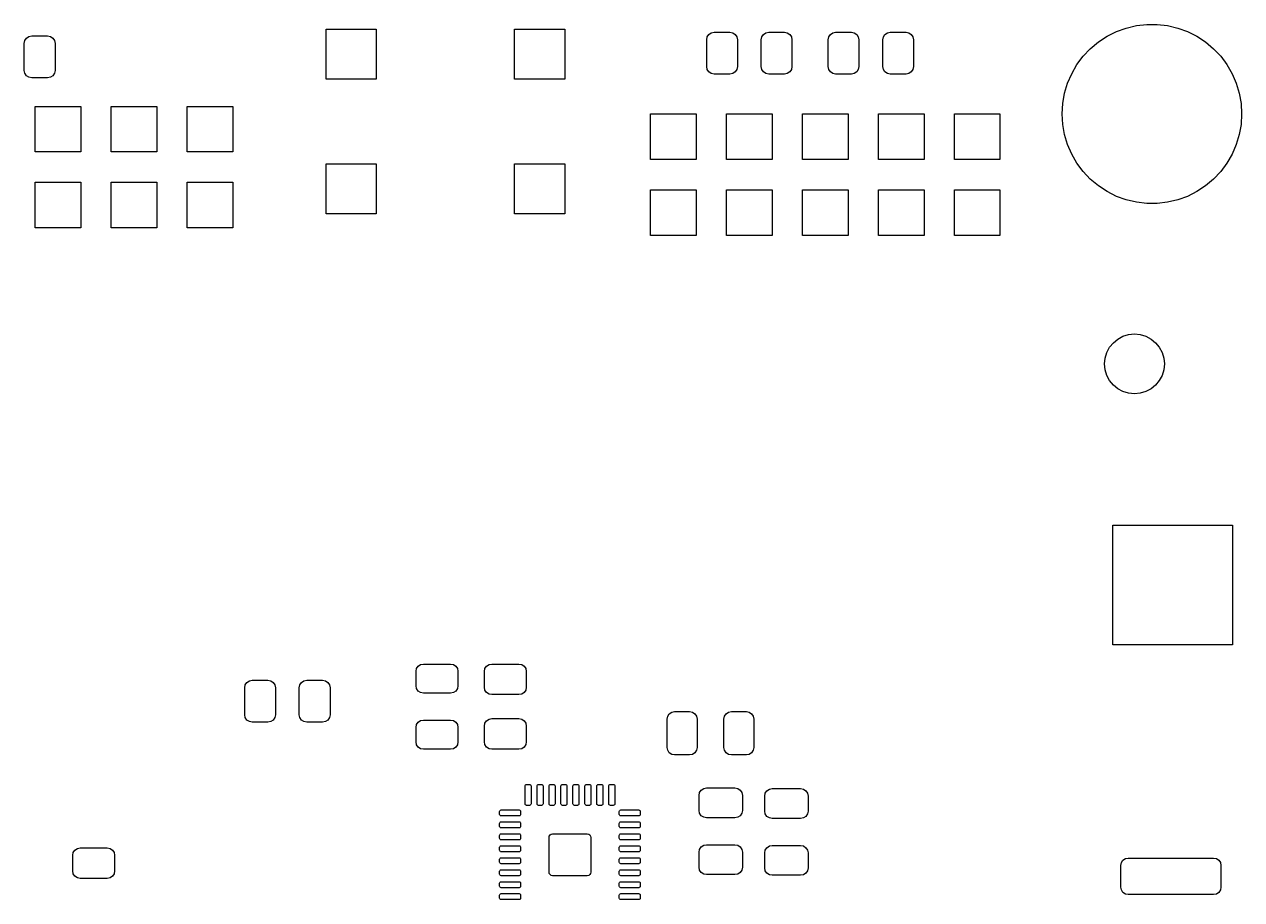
# Model space of a CAD drawing. Extents: x 0.28 to 3.32, y 0.25 to 2.55.
# Drawn here: x 1.716 to 3.318, y 1.366 to 2.518 of the extents above; entities that cross this region are included whole.
import ezdxf

# ---------------------------------------------------------------- set-up
doc = ezdxf.new("R2010")
doc.units = 0
doc.header["$MEASUREMENT"] = 0
doc.layers.add('BLACK', color=7, linetype='CONTINUOUS')

msp = doc.modelspace()

# ---------------------------------------------------------------- linework, layer by layer
at = {"layer": 'BLACK', "linetype": 'CONTINUOUS'}
for p, q in [((3.1661, 2.5131), (3.1795, 2.5163)), ((3.1795, 2.5163), (3.1931, 2.5179)), ((3.1931, 2.5179), (3.2069, 2.5179)), ((3.2069, 2.5179), (3.2205, 2.5163)), ((3.2205, 2.5163), (3.2339, 2.5131)), ((1.7186, 2.4997), (1.7218, 2.5018)), ((1.7218, 2.5018), (1.7256, 2.5026)), ((1.7256, 2.5026), (1.7463, 2.5026)), ((1.7463, 2.5026), (1.75, 2.5018)), ((1.75, 2.5018), (1.7532, 2.4997)), ((2.113, 2.4456), (2.113, 2.5116)), ((2.113, 2.5116), (2.179, 2.5116)), ((2.179, 2.5116), (2.179, 2.4456)), ((2.361, 2.4456), (2.361, 2.5116)), ((2.361, 2.5116), (2.427, 2.5116)), ((2.427, 2.5116), (2.427, 2.4456)), ((2.6139, 2.4977), (2.6146, 2.5015)), ((2.6146, 2.5015), (2.6168, 2.5047)), ((2.6168, 2.5047), (2.62, 2.5068)), ((2.62, 2.5068), (2.6237, 2.5076)), ((2.6237, 2.5076), (2.6444, 2.5076)), ((2.6444, 2.5076), (2.6482, 2.5068)), ((2.6482, 2.5068), (2.6514, 2.5047)), ((2.6514, 2.5047), (2.6535, 2.5015)), ((2.6535, 2.5015), (2.6543, 2.4977)), ((2.6857, 2.4977), (2.6865, 2.5015)), ((2.6865, 2.5015), (2.6886, 2.5047)), ((2.6886, 2.5047), (2.6918, 2.5068)), ((2.6918, 2.5068), (2.6956, 2.5076)), ((2.6956, 2.5076), (2.7163, 2.5076)), ((2.7163, 2.5076), (2.72, 2.5068)), ((2.72, 2.5068), (2.7232, 2.5047)), ((2.7232, 2.5047), (2.7254, 2.5015)), ((2.7254, 2.5015), (2.7261, 2.4977)), ((2.7739, 2.4977), (2.7746, 2.5015)), ((2.7746, 2.5015), (2.7768, 2.5047)), ((2.7768, 2.5047), (2.78, 2.5068)), ((2.78, 2.5068), (2.7837, 2.5076)), ((2.7837, 2.5076), (2.8044, 2.5076)), ((2.8044, 2.5076), (2.8082, 2.5068)), ((2.8082, 2.5068), (2.8114, 2.5047)), ((2.8114, 2.5047), (2.8135, 2.5015)), ((2.8135, 2.5015), (2.8143, 2.4977)), ((2.8457, 2.4977), (2.8465, 2.5015)), ((2.8465, 2.5015), (2.8486, 2.5047)), ((2.8486, 2.5047), (2.8518, 2.5068)), ((2.8518, 2.5068), (2.8556, 2.5076)), ((2.8556, 2.5076), (2.8763, 2.5076)), ((2.8763, 2.5076), (2.88, 2.5068)), ((2.88, 2.5068), (2.8832, 2.5047)), ((2.8832, 2.5047), (2.8854, 2.5015)), ((2.8854, 2.5015), (2.8861, 2.4977)), ((3.1295, 2.4947), (3.1409, 2.5023)), ((3.1409, 2.5023), (3.1532, 2.5085)), ((3.1532, 2.5085), (3.1661, 2.5131)), ((3.2339, 2.5131), (3.2468, 2.5085)), ((3.2468, 2.5085), (3.2591, 2.5023)), ((3.2591, 2.5023), (3.2705, 2.4947)), ((1.7157, 2.4927), (1.7165, 2.4965)), ((1.7157, 2.4573), (1.7157, 2.4927)), ((1.7165, 2.4965), (1.7186, 2.4997)), ((1.7532, 2.4997), (1.7554, 2.4965)), ((1.7554, 2.4965), (1.7561, 2.4927)), ((1.7561, 2.4927), (1.7561, 2.4573)), ((2.6139, 2.4623), (2.6139, 2.4977)), ((2.6543, 2.4977), (2.6543, 2.4623)), ((2.6857, 2.4623), (2.6857, 2.4977)), ((2.7261, 2.4977), (2.7261, 2.4623)), ((2.7739, 2.4623), (2.7739, 2.4977)), ((2.8143, 2.4977), (2.8143, 2.4623)), ((2.8457, 2.4623), (2.8457, 2.4977)), ((2.8861, 2.4977), (2.8861, 2.4623)), ((3.1095, 2.4759), (3.1189, 2.4859)), ((3.1189, 2.4859), (3.1295, 2.4947)), ((3.2705, 2.4947), (3.2811, 2.4859)), ((3.2811, 2.4859), (3.2905, 2.4759)), ((3.1013, 2.4649), (3.1095, 2.4759)), ((3.2905, 2.4759), (3.2987, 2.4649)), ((1.7165, 2.4535), (1.7157, 2.4573)), ((1.7186, 2.4503), (1.7165, 2.4535)), ((1.7554, 2.4535), (1.7532, 2.4503)), ((1.7561, 2.4573), (1.7554, 2.4535)), ((2.6146, 2.4585), (2.6139, 2.4623)), ((2.6168, 2.4553), (2.6146, 2.4585)), ((2.62, 2.4532), (2.6168, 2.4553)), ((2.6237, 2.4524), (2.62, 2.4532)), ((2.6444, 2.4524), (2.6237, 2.4524)), ((2.6482, 2.4532), (2.6444, 2.4524)), ((2.6514, 2.4553), (2.6482, 2.4532)), ((2.6535, 2.4585), (2.6514, 2.4553)), ((2.6543, 2.4623), (2.6535, 2.4585)), ((2.6865, 2.4585), (2.6857, 2.4623)), ((2.6886, 2.4553), (2.6865, 2.4585)), ((2.6918, 2.4532), (2.6886, 2.4553)), ((2.6956, 2.4524), (2.6918, 2.4532)), ((2.7163, 2.4524), (2.6956, 2.4524)), ((2.72, 2.4532), (2.7163, 2.4524)), ((2.7232, 2.4553), (2.72, 2.4532)), ((2.7254, 2.4585), (2.7232, 2.4553)), ((2.7261, 2.4623), (2.7254, 2.4585)), ((2.7746, 2.4585), (2.7739, 2.4623)), ((2.7768, 2.4553), (2.7746, 2.4585)), ((2.78, 2.4532), (2.7768, 2.4553)), ((2.7837, 2.4524), (2.78, 2.4532)), ((2.8044, 2.4524), (2.7837, 2.4524)), ((2.8082, 2.4532), (2.8044, 2.4524)), ((2.8114, 2.4553), (2.8082, 2.4532)), ((2.8135, 2.4585), (2.8114, 2.4553)), ((2.8143, 2.4623), (2.8135, 2.4585)), ((2.8465, 2.4585), (2.8457, 2.4623)), ((2.8486, 2.4553), (2.8465, 2.4585)), ((2.8518, 2.4532), (2.8486, 2.4553)), ((2.8556, 2.4524), (2.8518, 2.4532)), ((2.8763, 2.4524), (2.8556, 2.4524)), ((2.88, 2.4532), (2.8763, 2.4524)), ((2.8832, 2.4553), (2.88, 2.4532)), ((2.8854, 2.4585), (2.8832, 2.4553)), ((2.8861, 2.4623), (2.8854, 2.4585)), ((3.089, 2.4404), (3.0945, 2.453)), ((3.0945, 2.453), (3.1013, 2.4649)), ((3.2987, 2.4649), (3.3055, 2.453)), ((3.3055, 2.453), (3.311, 2.4404)), ((1.7218, 2.4482), (1.7186, 2.4503)), ((1.7256, 2.4474), (1.7218, 2.4482)), ((1.7463, 2.4474), (1.7256, 2.4474)), ((1.75, 2.4482), (1.7463, 2.4474)), ((1.7532, 2.4503), (1.75, 2.4482)), ((2.179, 2.4456), (2.113, 2.4456)), ((2.427, 2.4456), (2.361, 2.4456)), ((3.0851, 2.4272), (3.089, 2.4404)), ((3.311, 2.4404), (3.3149, 2.4272)), ((3.0827, 2.4137), (3.0851, 2.4272)), ((3.3149, 2.4272), (3.3173, 2.4137)), ((1.73, 2.35), (1.73, 2.41)), ((1.73, 2.41), (1.79, 2.41)), ((1.79, 2.41), (1.79, 2.35)), ((1.83, 2.35), (1.83, 2.41)), ((1.83, 2.41), (1.89, 2.41)), ((1.89, 2.41), (1.89, 2.35)), ((1.93, 2.35), (1.93, 2.41)), ((1.93, 2.41), (1.99, 2.41)), ((1.99, 2.41), (1.99, 2.35)), ((3.0819, 2.4), (3.0827, 2.4137)), ((3.3173, 2.4137), (3.3181, 2.4)), ((2.54, 2.34), (2.54, 2.4)), ((2.54, 2.4), (2.6, 2.4)), ((2.6, 2.4), (2.6, 2.34)), ((2.64, 2.34), (2.64, 2.4)), ((2.64, 2.4), (2.7, 2.4)), ((2.7, 2.4), (2.7, 2.34)), ((2.74, 2.34), (2.74, 2.4)), ((2.74, 2.4), (2.8, 2.4)), ((2.8, 2.4), (2.8, 2.34)), ((2.84, 2.34), (2.84, 2.4)), ((2.84, 2.4), (2.9, 2.4)), ((2.9, 2.4), (2.9, 2.34)), ((2.94, 2.34), (2.94, 2.4)), ((2.94, 2.4), (3, 2.4)), ((3, 2.4), (3, 2.34)), ((3.0827, 2.3863), (3.0819, 2.4)), ((3.3181, 2.4), (3.3173, 2.3863)), ((3.0851, 2.3728), (3.0827, 2.3863)), ((3.089, 2.3596), (3.0851, 2.3728)), ((3.3149, 2.3728), (3.311, 2.3596)), ((3.3173, 2.3863), (3.3149, 2.3728)), ((3.0945, 2.347), (3.089, 2.3596)), ((3.311, 2.3596), (3.3055, 2.347)), ((1.79, 2.35), (1.73, 2.35)), ((1.89, 2.35), (1.83, 2.35)), ((1.99, 2.35), (1.93, 2.35)), ((2.6, 2.34), (2.54, 2.34)), ((2.7, 2.34), (2.64, 2.34)), ((2.8, 2.34), (2.74, 2.34)), ((2.9, 2.34), (2.84, 2.34)), ((3, 2.34), (2.94, 2.34)), ((3.1013, 2.3351), (3.0945, 2.347)), ((3.3055, 2.347), (3.2987, 2.3351)), ((2.113, 2.2684), (2.113, 2.3344)), ((2.113, 2.3344), (2.179, 2.3344)), ((2.179, 2.3344), (2.179, 2.2684)), ((2.361, 2.2684), (2.361, 2.3344)), ((2.361, 2.3344), (2.427, 2.3344)), ((2.427, 2.3344), (2.427, 2.2684)), ((3.1095, 2.3241), (3.1013, 2.3351)), ((3.1189, 2.3141), (3.1095, 2.3241)), ((3.2905, 2.3241), (3.2811, 2.3141)), ((3.2987, 2.3351), (3.2905, 2.3241)), ((1.73, 2.25), (1.73, 2.31)), ((1.73, 2.31), (1.79, 2.31)), ((1.79, 2.31), (1.79, 2.25)), ((1.83, 2.25), (1.83, 2.31)), ((1.83, 2.31), (1.89, 2.31)), ((1.89, 2.31), (1.89, 2.25)), ((1.93, 2.25), (1.93, 2.31)), ((1.93, 2.31), (1.99, 2.31)), ((1.99, 2.31), (1.99, 2.25)), ((3.1295, 2.3053), (3.1189, 2.3141)), ((3.2811, 2.3141), (3.2705, 2.3053)), ((2.54, 2.24), (2.54, 2.3)), ((2.54, 2.3), (2.6, 2.3)), ((2.6, 2.3), (2.6, 2.24)), ((2.64, 2.24), (2.64, 2.3)), ((2.64, 2.3), (2.7, 2.3)), ((2.7, 2.3), (2.7, 2.24)), ((2.74, 2.24), (2.74, 2.3)), ((2.74, 2.3), (2.8, 2.3)), ((2.8, 2.3), (2.8, 2.24)), ((2.84, 2.24), (2.84, 2.3)), ((2.84, 2.3), (2.9, 2.3)), ((2.9, 2.3), (2.9, 2.24)), ((2.94, 2.24), (2.94, 2.3)), ((2.94, 2.3), (3, 2.3)), ((3, 2.3), (3, 2.24)), ((3.1409, 2.2977), (3.1295, 2.3053)), ((3.1532, 2.2915), (3.1409, 2.2977)), ((3.1661, 2.2869), (3.1532, 2.2915)), ((3.2468, 2.2915), (3.2339, 2.2869)), ((3.2591, 2.2977), (3.2468, 2.2915)), ((3.2705, 2.3053), (3.2591, 2.2977)), ((3.1795, 2.2837), (3.1661, 2.2869)), ((3.1931, 2.2821), (3.1795, 2.2837)), ((3.2069, 2.2821), (3.1931, 2.2821)), ((3.2205, 2.2837), (3.2069, 2.2821)), ((3.2339, 2.2869), (3.2205, 2.2837)), ((2.179, 2.2684), (2.113, 2.2684)), ((2.427, 2.2684), (2.361, 2.2684)), ((1.79, 2.25), (1.73, 2.25)), ((1.89, 2.25), (1.83, 2.25)), ((1.99, 2.25), (1.93, 2.25)), ((2.6, 2.24), (2.54, 2.24)), ((2.7, 2.24), (2.64, 2.24)), ((2.8, 2.24), (2.74, 2.24)), ((2.9, 2.24), (2.84, 2.24)), ((3, 2.24), (2.94, 2.24)), ((3.1492, 2.0988), (3.1551, 2.1037)), ((3.1551, 2.1037), (3.1619, 2.1074)), ((3.1619, 2.1074), (3.1693, 2.1096)), ((3.1693, 2.1096), (3.177, 2.1104)), ((3.177, 2.1104), (3.1847, 2.1096)), ((3.1847, 2.1096), (3.1921, 2.1074)), ((3.1921, 2.1074), (3.1989, 2.1037)), ((3.1989, 2.1037), (3.2048, 2.0988)), ((3.1384, 2.0787), (3.1406, 2.0861)), ((3.1406, 2.0861), (3.1443, 2.0929)), ((3.1443, 2.0929), (3.1492, 2.0988)), ((3.2048, 2.0988), (3.2097, 2.0929)), ((3.2097, 2.0929), (3.2134, 2.0861)), ((3.2134, 2.0861), (3.2156, 2.0787)), ((3.1376, 2.071), (3.1384, 2.0787)), ((3.1384, 2.0633), (3.1376, 2.071)), ((3.2156, 2.0787), (3.2164, 2.071)), ((3.2164, 2.071), (3.2156, 2.0633)), ((3.1406, 2.0559), (3.1384, 2.0633)), ((3.1443, 2.0491), (3.1406, 2.0559)), ((3.2134, 2.0559), (3.2097, 2.0491)), ((3.2156, 2.0633), (3.2134, 2.0559)), ((3.1492, 2.0432), (3.1443, 2.0491)), ((3.1551, 2.0383), (3.1492, 2.0432)), ((3.1619, 2.0346), (3.1551, 2.0383)), ((3.1989, 2.0383), (3.1921, 2.0346)), ((3.2048, 2.0432), (3.1989, 2.0383)), ((3.2097, 2.0491), (3.2048, 2.0432)), ((3.1693, 2.0324), (3.1619, 2.0346)), ((3.177, 2.0316), (3.1693, 2.0324)), ((3.1847, 2.0324), (3.177, 2.0316)), ((3.1921, 2.0346), (3.1847, 2.0324)), ((3.1484, 1.7012), (3.1484, 1.8587)), ((3.1484, 1.8587), (3.3059, 1.8587)), ((3.3059, 1.8587), (3.3059, 1.7012)), ((3.3059, 1.7012), (3.1484, 1.7012)), ((2.2314, 1.6664), (2.2321, 1.6701)), ((2.2321, 1.6701), (2.2342, 1.6732)), ((2.2342, 1.6732), (2.2373, 1.6753)), ((2.2373, 1.6753), (2.241, 1.676)), ((2.241, 1.676), (2.2769, 1.676)), ((2.2769, 1.676), (2.2806, 1.6753)), ((2.2806, 1.6753), (2.2837, 1.6732)), ((2.2837, 1.6732), (2.2858, 1.6701)), ((2.2858, 1.6701), (2.2865, 1.6664)), ((2.3214, 1.6662), (2.3221, 1.67)), ((2.3221, 1.67), (2.3243, 1.6732)), ((2.3243, 1.6732), (2.3275, 1.6753)), ((2.3275, 1.6753), (2.3312, 1.676)), ((2.3312, 1.676), (2.3667, 1.676)), ((2.3667, 1.676), (2.3704, 1.6753)), ((2.3704, 1.6753), (2.3736, 1.6732)), ((2.3736, 1.6732), (2.3758, 1.67)), ((2.3758, 1.67), (2.3765, 1.6662)), ((2.0066, 1.6485), (2.0088, 1.6517)), ((2.0088, 1.6517), (2.012, 1.6538)), ((2.012, 1.6538), (2.0157, 1.6546)), ((2.0157, 1.6546), (2.0364, 1.6546)), ((2.0364, 1.6546), (2.0402, 1.6538)), ((2.0402, 1.6538), (2.0434, 1.6517)), ((2.0434, 1.6517), (2.0455, 1.6485)), ((2.0785, 1.6485), (2.0806, 1.6517)), ((2.0806, 1.6517), (2.0838, 1.6538)), ((2.0838, 1.6538), (2.0876, 1.6546)), ((2.0876, 1.6546), (2.1083, 1.6546)), ((2.1083, 1.6546), (2.112, 1.6538)), ((2.112, 1.6538), (2.1152, 1.6517)), ((2.1152, 1.6517), (2.1174, 1.6485)), ((2.2314, 1.6473), (2.2314, 1.6664)), ((2.2865, 1.6664), (2.2865, 1.6473)), ((2.3214, 1.6455), (2.3214, 1.6662)), ((2.3765, 1.6662), (2.3765, 1.6455)), ((2.0059, 1.6447), (2.0066, 1.6485)), ((2.0059, 1.6093), (2.0059, 1.6447)), ((2.0455, 1.6485), (2.0463, 1.6447)), ((2.0463, 1.6447), (2.0463, 1.6093)), ((2.0777, 1.6447), (2.0785, 1.6485)), ((2.0777, 1.6093), (2.0777, 1.6447)), ((2.1174, 1.6485), (2.1181, 1.6447)), ((2.1181, 1.6447), (2.1181, 1.6093)), ((2.2321, 1.6436), (2.2314, 1.6473)), ((2.2342, 1.6405), (2.2321, 1.6436)), ((2.2373, 1.6384), (2.2342, 1.6405)), ((2.241, 1.6377), (2.2373, 1.6384)), ((2.2769, 1.6377), (2.241, 1.6377)), ((2.2806, 1.6384), (2.2769, 1.6377)), ((2.2837, 1.6405), (2.2806, 1.6384)), ((2.2858, 1.6436), (2.2837, 1.6405)), ((2.2865, 1.6473), (2.2858, 1.6436)), ((2.3221, 1.6418), (2.3214, 1.6455)), ((2.3243, 1.6386), (2.3221, 1.6418)), ((2.3275, 1.6364), (2.3243, 1.6386)), ((2.3312, 1.6357), (2.3275, 1.6364)), ((2.3667, 1.6357), (2.3312, 1.6357)), ((2.3704, 1.6364), (2.3667, 1.6357)), ((2.3736, 1.6386), (2.3704, 1.6364)), ((2.3758, 1.6418), (2.3736, 1.6386)), ((2.3765, 1.6455), (2.3758, 1.6418)), ((2.0066, 1.6055), (2.0059, 1.6093)), ((2.0088, 1.6023), (2.0066, 1.6055)), ((2.0455, 1.6055), (2.0434, 1.6023)), ((2.0463, 1.6093), (2.0455, 1.6055)), ((2.0785, 1.6055), (2.0777, 1.6093)), ((2.0806, 1.6023), (2.0785, 1.6055)), ((2.1174, 1.6055), (2.1152, 1.6023)), ((2.1181, 1.6093), (2.1174, 1.6055)), ((2.3243, 1.6013), (2.3275, 1.6034)), ((2.3275, 1.6034), (2.3312, 1.6042)), ((2.3312, 1.6042), (2.3667, 1.6042)), ((2.3667, 1.6042), (2.3704, 1.6034)), ((2.3704, 1.6034), (2.3736, 1.6013)), ((2.5619, 1.6036), (2.5626, 1.6074)), ((2.5619, 1.5662), (2.5619, 1.6036)), ((2.5626, 1.6074), (2.5647, 1.6106)), ((2.5647, 1.6106), (2.5679, 1.6127)), ((2.5679, 1.6127), (2.5717, 1.6135)), ((2.5717, 1.6135), (2.5914, 1.6135)), ((2.5914, 1.6135), (2.5951, 1.6127)), ((2.5951, 1.6127), (2.5983, 1.6106)), ((2.5983, 1.6106), (2.6005, 1.6074)), ((2.6005, 1.6074), (2.6012, 1.6036)), ((2.6012, 1.6036), (2.6012, 1.5662)), ((2.6367, 1.6036), (2.6374, 1.6074)), ((2.6367, 1.5662), (2.6367, 1.6036)), ((2.6374, 1.6074), (2.6395, 1.6106)), ((2.6395, 1.6106), (2.6427, 1.6127)), ((2.6427, 1.6127), (2.6465, 1.6135)), ((2.6465, 1.6135), (2.6662, 1.6135)), ((2.6662, 1.6135), (2.67, 1.6127)), ((2.67, 1.6127), (2.6731, 1.6106)), ((2.6731, 1.6106), (2.6753, 1.6074)), ((2.6753, 1.6074), (2.676, 1.6036)), ((2.676, 1.6036), (2.676, 1.5662)), ((2.012, 1.6002), (2.0088, 1.6023)), ((2.0157, 1.5994), (2.012, 1.6002)), ((2.0364, 1.5994), (2.0157, 1.5994)), ((2.0402, 1.6002), (2.0364, 1.5994)), ((2.0434, 1.6023), (2.0402, 1.6002)), ((2.0838, 1.6002), (2.0806, 1.6023)), ((2.0876, 1.5994), (2.0838, 1.6002)), ((2.1083, 1.5994), (2.0876, 1.5994)), ((2.112, 1.6002), (2.1083, 1.5994)), ((2.1152, 1.6023), (2.112, 1.6002)), ((2.2314, 1.5926), (2.2321, 1.5963)), ((2.2314, 1.5734), (2.2314, 1.5926)), ((2.2321, 1.5963), (2.2342, 1.5994)), ((2.2342, 1.5994), (2.2373, 1.6015)), ((2.2373, 1.6015), (2.241, 1.6022)), ((2.241, 1.6022), (2.2769, 1.6022)), ((2.2769, 1.6022), (2.2806, 1.6015)), ((2.2806, 1.6015), (2.2837, 1.5994)), ((2.2837, 1.5994), (2.2858, 1.5963)), ((2.2858, 1.5963), (2.2865, 1.5926)), ((2.2865, 1.5926), (2.2865, 1.5734)), ((2.3214, 1.5944), (2.3221, 1.5981)), ((2.3214, 1.5737), (2.3214, 1.5944)), ((2.3221, 1.5981), (2.3243, 1.6013)), ((2.3736, 1.6013), (2.3758, 1.5981)), ((2.3758, 1.5981), (2.3765, 1.5944)), ((2.3765, 1.5944), (2.3765, 1.5737)), ((2.2321, 1.5698), (2.2314, 1.5734)), ((2.2865, 1.5734), (2.2858, 1.5698)), ((2.3221, 1.5699), (2.3214, 1.5737)), ((2.3765, 1.5737), (2.3758, 1.5699)), ((2.2342, 1.5666), (2.2321, 1.5698)), ((2.2373, 1.5646), (2.2342, 1.5666)), ((2.241, 1.5638), (2.2373, 1.5646)), ((2.2769, 1.5638), (2.241, 1.5638)), ((2.2806, 1.5646), (2.2769, 1.5638)), ((2.2837, 1.5666), (2.2806, 1.5646)), ((2.2858, 1.5698), (2.2837, 1.5666)), ((2.3243, 1.5667), (2.3221, 1.5699)), ((2.3275, 1.5646), (2.3243, 1.5667)), ((2.3312, 1.5638), (2.3275, 1.5646)), ((2.3667, 1.5638), (2.3312, 1.5638)), ((2.3704, 1.5646), (2.3667, 1.5638)), ((2.3736, 1.5667), (2.3704, 1.5646)), ((2.3758, 1.5699), (2.3736, 1.5667)), ((2.5626, 1.5625), (2.5619, 1.5662)), ((2.5647, 1.5593), (2.5626, 1.5625)), ((2.5679, 1.5571), (2.5647, 1.5593)), ((2.5717, 1.5564), (2.5679, 1.5571)), ((2.5914, 1.5564), (2.5717, 1.5564)), ((2.5951, 1.5571), (2.5914, 1.5564)), ((2.5983, 1.5593), (2.5951, 1.5571)), ((2.6005, 1.5625), (2.5983, 1.5593)), ((2.6012, 1.5662), (2.6005, 1.5625)), ((2.6374, 1.5625), (2.6367, 1.5662)), ((2.6395, 1.5593), (2.6374, 1.5625)), ((2.6427, 1.5571), (2.6395, 1.5593)), ((2.6465, 1.5564), (2.6427, 1.5571)), ((2.6662, 1.5564), (2.6465, 1.5564)), ((2.67, 1.5571), (2.6662, 1.5564)), ((2.6731, 1.5593), (2.67, 1.5571)), ((2.6753, 1.5625), (2.6731, 1.5593)), ((2.676, 1.5662), (2.6753, 1.5625)), ((2.3749, 1.5155), (2.375, 1.5162)), ((2.3749, 1.4919), (2.3749, 1.5155)), ((2.375, 1.5162), (2.3755, 1.5169)), ((2.3755, 1.5169), (2.3761, 1.5173)), ((2.3761, 1.5173), (2.3769, 1.5175)), ((2.3769, 1.5175), (2.3808, 1.5175)), ((2.3808, 1.5175), (2.3815, 1.5173)), ((2.3815, 1.5173), (2.3822, 1.5169)), ((2.3822, 1.5169), (2.3826, 1.5162)), ((2.3826, 1.5162), (2.3828, 1.5155)), ((2.3828, 1.5155), (2.3828, 1.4919)), ((2.3906, 1.5155), (2.3908, 1.5162)), ((2.3906, 1.4919), (2.3906, 1.5155)), ((2.3908, 1.5162), (2.3912, 1.5169)), ((2.3912, 1.5169), (2.3918, 1.5173)), ((2.3918, 1.5173), (2.3926, 1.5175)), ((2.3926, 1.5175), (2.3965, 1.5175)), ((2.3965, 1.5175), (2.3973, 1.5173)), ((2.3973, 1.5173), (2.3979, 1.5169)), ((2.3979, 1.5169), (2.3984, 1.5162)), ((2.3984, 1.5162), (2.3985, 1.5155)), ((2.3985, 1.5155), (2.3985, 1.4919)), ((2.4064, 1.5155), (2.4065, 1.5162)), ((2.4064, 1.4919), (2.4064, 1.5155)), ((2.4065, 1.5162), (2.407, 1.5169)), ((2.407, 1.5169), (2.4076, 1.5173)), ((2.4076, 1.5173), (2.4084, 1.5175)), ((2.4084, 1.5175), (2.4123, 1.5175)), ((2.4123, 1.5175), (2.413, 1.5173)), ((2.413, 1.5173), (2.4137, 1.5169)), ((2.4137, 1.5169), (2.4141, 1.5162)), ((2.4141, 1.5162), (2.4143, 1.5155)), ((2.4143, 1.5155), (2.4143, 1.4919)), ((2.4221, 1.5155), (2.4223, 1.5162)), ((2.4221, 1.4919), (2.4221, 1.5155)), ((2.4223, 1.5162), (2.4227, 1.5169)), ((2.4227, 1.5169), (2.4233, 1.5173)), ((2.4233, 1.5173), (2.4241, 1.5175)), ((2.4241, 1.5175), (2.428, 1.5175)), ((2.428, 1.5175), (2.4288, 1.5173)), ((2.4288, 1.5173), (2.4294, 1.5169)), ((2.4294, 1.5169), (2.4299, 1.5162)), ((2.4299, 1.5162), (2.43, 1.5155)), ((2.43, 1.5155), (2.43, 1.4919)), ((2.4379, 1.5155), (2.438, 1.5162)), ((2.4379, 1.4919), (2.4379, 1.5155)), ((2.438, 1.5162), (2.4385, 1.5169)), ((2.4385, 1.5169), (2.4391, 1.5173)), ((2.4391, 1.5173), (2.4398, 1.5175)), ((2.4398, 1.5175), (2.4438, 1.5175)), ((2.4438, 1.5175), (2.4445, 1.5173)), ((2.4445, 1.5173), (2.4452, 1.5169)), ((2.4452, 1.5169), (2.4456, 1.5162)), ((2.4456, 1.5162), (2.4458, 1.5155)), ((2.4458, 1.5155), (2.4458, 1.4919)), ((2.4536, 1.5155), (2.4538, 1.5162)), ((2.4536, 1.4919), (2.4536, 1.5155)), ((2.4538, 1.5162), (2.4542, 1.5169)), ((2.4542, 1.5169), (2.4548, 1.5173)), ((2.4548, 1.5173), (2.4556, 1.5175)), ((2.4556, 1.5175), (2.4595, 1.5175)), ((2.4595, 1.5175), (2.4603, 1.5173)), ((2.4603, 1.5173), (2.4609, 1.5169)), ((2.4609, 1.5169), (2.4614, 1.5162)), ((2.4614, 1.5162), (2.4615, 1.5155)), ((2.4615, 1.5155), (2.4615, 1.4919)), ((2.4694, 1.5155), (2.4695, 1.5162)), ((2.4694, 1.4919), (2.4694, 1.5155)), ((2.4695, 1.5162), (2.47, 1.5169)), ((2.47, 1.5169), (2.4706, 1.5173)), ((2.4706, 1.5173), (2.4713, 1.5175)), ((2.4713, 1.5175), (2.4753, 1.5175)), ((2.4753, 1.5175), (2.476, 1.5173)), ((2.476, 1.5173), (2.4767, 1.5169)), ((2.4767, 1.5169), (2.4771, 1.5162)), ((2.4771, 1.5162), (2.4772, 1.5155)), ((2.4772, 1.5155), (2.4772, 1.4919)), ((2.4851, 1.5155), (2.4853, 1.5162)), ((2.4851, 1.4919), (2.4851, 1.5155)), ((2.4853, 1.5162), (2.4857, 1.5169)), ((2.4857, 1.5169), (2.4863, 1.5173)), ((2.4863, 1.5173), (2.4871, 1.5175)), ((2.4871, 1.5175), (2.491, 1.5175)), ((2.491, 1.5175), (2.4918, 1.5173)), ((2.4918, 1.5173), (2.4924, 1.5169)), ((2.4924, 1.5169), (2.4928, 1.5162)), ((2.4928, 1.5162), (2.493, 1.5155)), ((2.493, 1.5155), (2.493, 1.4919)), ((2.6039, 1.5031), (2.6046, 1.5068)), ((2.6046, 1.5068), (2.6068, 1.51)), ((2.6068, 1.51), (2.61, 1.5122)), ((2.61, 1.5122), (2.6137, 1.5129)), ((2.6137, 1.5129), (2.6511, 1.5129)), ((2.6511, 1.5129), (2.6549, 1.5122)), ((2.6549, 1.5122), (2.6581, 1.51)), ((2.6581, 1.51), (2.6602, 1.5068)), ((2.6602, 1.5068), (2.661, 1.5031)), ((2.6911, 1.506), (2.6933, 1.5091)), ((2.6933, 1.5091), (2.6965, 1.5113)), ((2.6965, 1.5113), (2.7002, 1.512)), ((2.7002, 1.512), (2.7376, 1.512)), ((2.7376, 1.512), (2.7414, 1.5113)), ((2.7414, 1.5113), (2.7446, 1.5091)), ((2.7446, 1.5091), (2.7467, 1.506)), ((2.375, 1.4911), (2.3749, 1.4919)), ((2.3755, 1.4905), (2.375, 1.4911)), ((2.3761, 1.4901), (2.3755, 1.4905)), ((2.3822, 1.4905), (2.3815, 1.4901)), ((2.3826, 1.4911), (2.3822, 1.4905)), ((2.3828, 1.4919), (2.3826, 1.4911)), ((2.3908, 1.4911), (2.3906, 1.4919)), ((2.3912, 1.4905), (2.3908, 1.4911)), ((2.3918, 1.4901), (2.3912, 1.4905)), ((2.3979, 1.4905), (2.3973, 1.4901)), ((2.3984, 1.4911), (2.3979, 1.4905)), ((2.3985, 1.4919), (2.3984, 1.4911)), ((2.4065, 1.4911), (2.4064, 1.4919)), ((2.407, 1.4905), (2.4065, 1.4911)), ((2.4076, 1.4901), (2.407, 1.4905)), ((2.4137, 1.4905), (2.413, 1.4901)), ((2.4141, 1.4911), (2.4137, 1.4905)), ((2.4143, 1.4919), (2.4141, 1.4911)), ((2.4223, 1.4911), (2.4221, 1.4919)), ((2.4227, 1.4905), (2.4223, 1.4911)), ((2.4233, 1.4901), (2.4227, 1.4905)), ((2.4294, 1.4905), (2.4288, 1.4901)), ((2.4299, 1.4911), (2.4294, 1.4905)), ((2.43, 1.4919), (2.4299, 1.4911)), ((2.438, 1.4911), (2.4379, 1.4919)), ((2.4385, 1.4905), (2.438, 1.4911)), ((2.4391, 1.4901), (2.4385, 1.4905)), ((2.4452, 1.4905), (2.4445, 1.4901)), ((2.4456, 1.4911), (2.4452, 1.4905)), ((2.4458, 1.4919), (2.4456, 1.4911)), ((2.4538, 1.4911), (2.4536, 1.4919)), ((2.4542, 1.4905), (2.4538, 1.4911)), ((2.4548, 1.4901), (2.4542, 1.4905)), ((2.4609, 1.4905), (2.4603, 1.4901)), ((2.4614, 1.4911), (2.4609, 1.4905)), ((2.4615, 1.4919), (2.4614, 1.4911)), ((2.4695, 1.4911), (2.4694, 1.4919)), ((2.47, 1.4905), (2.4695, 1.4911)), ((2.4706, 1.4901), (2.47, 1.4905)), ((2.4767, 1.4905), (2.476, 1.4901)), ((2.4771, 1.4911), (2.4767, 1.4905)), ((2.4772, 1.4919), (2.4771, 1.4911)), ((2.4853, 1.4911), (2.4851, 1.4919)), ((2.4857, 1.4905), (2.4853, 1.4911)), ((2.4863, 1.4901), (2.4857, 1.4905)), ((2.4924, 1.4905), (2.4918, 1.4901)), ((2.4928, 1.4911), (2.4924, 1.4905)), ((2.493, 1.4919), (2.4928, 1.4911)), ((2.6039, 1.4834), (2.6039, 1.5031)), ((2.661, 1.5031), (2.661, 1.4834)), ((2.6904, 1.5022), (2.6911, 1.506)), ((2.6904, 1.4825), (2.6904, 1.5022)), ((2.7467, 1.506), (2.7475, 1.5022)), ((2.7475, 1.5022), (2.7475, 1.4825)), ((2.3414, 1.482), (2.3416, 1.4828)), ((2.3414, 1.4781), (2.3414, 1.482)), ((2.3416, 1.4773), (2.3414, 1.4781)), ((2.3416, 1.4828), (2.342, 1.4834)), ((2.342, 1.4767), (2.3416, 1.4773)), ((2.342, 1.4834), (2.3426, 1.4838)), ((2.3426, 1.4763), (2.342, 1.4767)), ((2.3426, 1.4838), (2.3434, 1.484)), ((2.3434, 1.4761), (2.3426, 1.4763)), ((2.3434, 1.484), (2.367, 1.484)), ((2.367, 1.4761), (2.3434, 1.4761)), ((2.367, 1.484), (2.3678, 1.4838)), ((2.3678, 1.4763), (2.367, 1.4761)), ((2.3678, 1.4838), (2.3684, 1.4834)), ((2.3684, 1.4767), (2.3678, 1.4763)), ((2.3684, 1.4834), (2.3688, 1.4828)), ((2.3688, 1.4773), (2.3684, 1.4767)), ((2.3688, 1.4828), (2.369, 1.482)), ((2.369, 1.4781), (2.3688, 1.4773)), ((2.369, 1.482), (2.369, 1.4781)), ((2.3769, 1.4899), (2.3761, 1.4901)), ((2.3808, 1.4899), (2.3769, 1.4899)), ((2.3815, 1.4901), (2.3808, 1.4899)), ((2.3926, 1.4899), (2.3918, 1.4901)), ((2.3965, 1.4899), (2.3926, 1.4899)), ((2.3973, 1.4901), (2.3965, 1.4899)), ((2.4084, 1.4899), (2.4076, 1.4901)), ((2.4123, 1.4899), (2.4084, 1.4899)), ((2.413, 1.4901), (2.4123, 1.4899)), ((2.4241, 1.4899), (2.4233, 1.4901)), ((2.428, 1.4899), (2.4241, 1.4899)), ((2.4288, 1.4901), (2.428, 1.4899)), ((2.4398, 1.4899), (2.4391, 1.4901)), ((2.4438, 1.4899), (2.4398, 1.4899)), ((2.4445, 1.4901), (2.4438, 1.4899)), ((2.4556, 1.4899), (2.4548, 1.4901)), ((2.4595, 1.4899), (2.4556, 1.4899)), ((2.4603, 1.4901), (2.4595, 1.4899)), ((2.4713, 1.4899), (2.4706, 1.4901)), ((2.4753, 1.4899), (2.4713, 1.4899)), ((2.476, 1.4901), (2.4753, 1.4899)), ((2.4871, 1.4899), (2.4863, 1.4901)), ((2.491, 1.4899), (2.4871, 1.4899)), ((2.4918, 1.4901), (2.491, 1.4899)), ((2.4989, 1.482), (2.4991, 1.4828)), ((2.4989, 1.4781), (2.4989, 1.482)), ((2.4991, 1.4773), (2.4989, 1.4781)), ((2.4991, 1.4828), (2.4995, 1.4834)), ((2.4995, 1.4767), (2.4991, 1.4773)), ((2.4995, 1.4834), (2.5001, 1.4838)), ((2.5001, 1.4763), (2.4995, 1.4767)), ((2.5001, 1.4838), (2.5009, 1.484)), ((2.5009, 1.4761), (2.5001, 1.4763)), ((2.5009, 1.484), (2.5245, 1.484)), ((2.5245, 1.4761), (2.5009, 1.4761)), ((2.5245, 1.484), (2.5252, 1.4838)), ((2.5252, 1.4763), (2.5245, 1.4761)), ((2.5252, 1.4838), (2.5259, 1.4834)), ((2.5259, 1.4767), (2.5252, 1.4763)), ((2.5259, 1.4834), (2.5263, 1.4828)), ((2.5263, 1.4773), (2.5259, 1.4767)), ((2.5263, 1.4828), (2.5265, 1.482)), ((2.5265, 1.4781), (2.5263, 1.4773)), ((2.5265, 1.482), (2.5265, 1.4781)), ((2.6046, 1.4796), (2.6039, 1.4834)), ((2.6068, 1.4764), (2.6046, 1.4796)), ((2.61, 1.4743), (2.6068, 1.4764)), ((2.6137, 1.4736), (2.61, 1.4743)), ((2.6549, 1.4743), (2.6511, 1.4736)), ((2.6581, 1.4764), (2.6549, 1.4743)), ((2.6602, 1.4796), (2.6581, 1.4764)), ((2.661, 1.4834), (2.6602, 1.4796)), ((2.6911, 1.4787), (2.6904, 1.4825)), ((2.6933, 1.4755), (2.6911, 1.4787)), ((2.6965, 1.4734), (2.6933, 1.4755)), ((2.7446, 1.4755), (2.7414, 1.4734)), ((2.7467, 1.4787), (2.7446, 1.4755)), ((2.7475, 1.4825), (2.7467, 1.4787)), ((2.3414, 1.4663), (2.3416, 1.467)), ((2.3414, 1.4623), (2.3414, 1.4663)), ((2.3416, 1.4616), (2.3414, 1.4623)), ((2.3416, 1.467), (2.342, 1.4677)), ((2.342, 1.461), (2.3416, 1.4616)), ((2.342, 1.4677), (2.3426, 1.4681)), ((2.3426, 1.4605), (2.342, 1.461)), ((2.3426, 1.4681), (2.3434, 1.4682)), ((2.3434, 1.4604), (2.3426, 1.4605)), ((2.3434, 1.4682), (2.367, 1.4682)), ((2.367, 1.4604), (2.3434, 1.4604)), ((2.367, 1.4682), (2.3678, 1.4681)), ((2.3678, 1.4605), (2.367, 1.4604)), ((2.3678, 1.4681), (2.3684, 1.4677)), ((2.3684, 1.461), (2.3678, 1.4605)), ((2.3684, 1.4677), (2.3688, 1.467)), ((2.3688, 1.4616), (2.3684, 1.461)), ((2.3688, 1.467), (2.369, 1.4663)), ((2.369, 1.4623), (2.3688, 1.4616)), ((2.369, 1.4663), (2.369, 1.4623)), ((2.4989, 1.4663), (2.4991, 1.467)), ((2.4989, 1.4623), (2.4989, 1.4663)), ((2.4991, 1.4616), (2.4989, 1.4623)), ((2.4991, 1.467), (2.4995, 1.4677)), ((2.4995, 1.461), (2.4991, 1.4616)), ((2.4995, 1.4677), (2.5001, 1.4681)), ((2.5001, 1.4605), (2.4995, 1.461)), ((2.5001, 1.4681), (2.5009, 1.4682)), ((2.5009, 1.4604), (2.5001, 1.4605)), ((2.5009, 1.4682), (2.5245, 1.4682)), ((2.5245, 1.4604), (2.5009, 1.4604)), ((2.5245, 1.4682), (2.5252, 1.4681)), ((2.5252, 1.4605), (2.5245, 1.4604)), ((2.5252, 1.4681), (2.5259, 1.4677)), ((2.5259, 1.461), (2.5252, 1.4605)), ((2.5259, 1.4677), (2.5263, 1.467)), ((2.5263, 1.4616), (2.5259, 1.461)), ((2.5263, 1.467), (2.5265, 1.4663)), ((2.5265, 1.4623), (2.5263, 1.4616)), ((2.5265, 1.4663), (2.5265, 1.4623)), ((2.6511, 1.4736), (2.6137, 1.4736)), ((2.7002, 1.4727), (2.6965, 1.4734)), ((2.7376, 1.4727), (2.7002, 1.4727)), ((2.7414, 1.4734), (2.7376, 1.4727)), ((2.3414, 1.4505), (2.3416, 1.4513)), ((2.3414, 1.4466), (2.3414, 1.4505)), ((2.3416, 1.4458), (2.3414, 1.4466)), ((2.3416, 1.4513), (2.342, 1.4519)), ((2.342, 1.4452), (2.3416, 1.4458)), ((2.342, 1.4519), (2.3426, 1.4524)), ((2.3426, 1.4448), (2.342, 1.4452)), ((2.3426, 1.4524), (2.3434, 1.4525)), ((2.3434, 1.4446), (2.3426, 1.4448)), ((2.3434, 1.4525), (2.367, 1.4525)), ((2.367, 1.4446), (2.3434, 1.4446)), ((2.367, 1.4525), (2.3678, 1.4524)), ((2.3678, 1.4448), (2.367, 1.4446)), ((2.3678, 1.4524), (2.3684, 1.4519)), ((2.3684, 1.4452), (2.3678, 1.4448)), ((2.3684, 1.4519), (2.3688, 1.4513)), ((2.3688, 1.4458), (2.3684, 1.4452)), ((2.3688, 1.4513), (2.369, 1.4505)), ((2.369, 1.4466), (2.3688, 1.4458)), ((2.369, 1.4505), (2.369, 1.4466)), ((2.4064, 1.4478), (2.4067, 1.4496)), ((2.4064, 1.4021), (2.4064, 1.4478)), ((2.4067, 1.4496), (2.4078, 1.4511)), ((2.4078, 1.4511), (2.4093, 1.4521)), ((2.4093, 1.4521), (2.4111, 1.4525)), ((2.4111, 1.4525), (2.4568, 1.4525)), ((2.4568, 1.4525), (2.4586, 1.4521)), ((2.4586, 1.4521), (2.4601, 1.4511)), ((2.4601, 1.4511), (2.4611, 1.4496)), ((2.4611, 1.4496), (2.4615, 1.4478)), ((2.4615, 1.4478), (2.4615, 1.4021)), ((2.4989, 1.4505), (2.4991, 1.4513)), ((2.4989, 1.4466), (2.4989, 1.4505)), ((2.4991, 1.4458), (2.4989, 1.4466)), ((2.4991, 1.4513), (2.4995, 1.4519)), ((2.4995, 1.4452), (2.4991, 1.4458)), ((2.4995, 1.4519), (2.5001, 1.4524)), ((2.5001, 1.4448), (2.4995, 1.4452)), ((2.5001, 1.4524), (2.5009, 1.4525)), ((2.5009, 1.4446), (2.5001, 1.4448)), ((2.5009, 1.4525), (2.5245, 1.4525)), ((2.5245, 1.4446), (2.5009, 1.4446)), ((2.5245, 1.4525), (2.5252, 1.4524)), ((2.5252, 1.4448), (2.5245, 1.4446)), ((2.5252, 1.4524), (2.5259, 1.4519)), ((2.5259, 1.4452), (2.5252, 1.4448)), ((2.5259, 1.4519), (2.5263, 1.4513)), ((2.5263, 1.4458), (2.5259, 1.4452)), ((2.5263, 1.4513), (2.5265, 1.4505)), ((2.5265, 1.4466), (2.5263, 1.4458)), ((2.5265, 1.4505), (2.5265, 1.4466)), ((1.7794, 1.4243), (1.7802, 1.428)), ((1.7802, 1.428), (1.7823, 1.4312)), ((1.7823, 1.4312), (1.7855, 1.4334)), ((1.7855, 1.4334), (1.7893, 1.4341)), ((1.7893, 1.4341), (1.8247, 1.4341)), ((1.8247, 1.4341), (1.8285, 1.4334)), ((1.8285, 1.4334), (1.8317, 1.4312)), ((1.8317, 1.4312), (1.8338, 1.428)), ((1.8338, 1.428), (1.8346, 1.4243)), ((2.3414, 1.4348), (2.3416, 1.4355)), ((2.3414, 1.4308), (2.3414, 1.4348)), ((2.3416, 1.4301), (2.3414, 1.4308)), ((2.3416, 1.4355), (2.342, 1.4362)), ((2.342, 1.4295), (2.3416, 1.4301)), ((2.342, 1.4362), (2.3426, 1.4366)), ((2.3426, 1.429), (2.342, 1.4295)), ((2.3426, 1.4366), (2.3434, 1.4368)), ((2.3434, 1.4289), (2.3426, 1.429)), ((2.3434, 1.4368), (2.367, 1.4368)), ((2.367, 1.4289), (2.3434, 1.4289)), ((2.367, 1.4368), (2.3678, 1.4366)), ((2.3678, 1.429), (2.367, 1.4289)), ((2.3678, 1.4366), (2.3684, 1.4362)), ((2.3684, 1.4295), (2.3678, 1.429)), ((2.3684, 1.4362), (2.3688, 1.4355)), ((2.3688, 1.4301), (2.3684, 1.4295)), ((2.3688, 1.4355), (2.369, 1.4348)), ((2.369, 1.4308), (2.3688, 1.4301)), ((2.369, 1.4348), (2.369, 1.4308)), ((2.4989, 1.4348), (2.4991, 1.4355)), ((2.4989, 1.4308), (2.4989, 1.4348)), ((2.4991, 1.4301), (2.4989, 1.4308)), ((2.4991, 1.4355), (2.4995, 1.4362)), ((2.4995, 1.4295), (2.4991, 1.4301)), ((2.4995, 1.4362), (2.5001, 1.4366)), ((2.5001, 1.429), (2.4995, 1.4295)), ((2.5001, 1.4366), (2.5009, 1.4368)), ((2.5009, 1.4289), (2.5001, 1.429)), ((2.5009, 1.4368), (2.5245, 1.4368)), ((2.5245, 1.4289), (2.5009, 1.4289)), ((2.5245, 1.4368), (2.5252, 1.4366)), ((2.5252, 1.429), (2.5245, 1.4289)), ((2.5252, 1.4366), (2.5259, 1.4362)), ((2.5259, 1.4295), (2.5252, 1.429)), ((2.5259, 1.4362), (2.5263, 1.4355)), ((2.5263, 1.4301), (2.5259, 1.4295)), ((2.5263, 1.4355), (2.5265, 1.4348)), ((2.5265, 1.4308), (2.5263, 1.4301)), ((2.5265, 1.4348), (2.5265, 1.4308)), ((2.6039, 1.4283), (2.6046, 1.432)), ((2.6039, 1.4086), (2.6039, 1.4283)), ((2.6046, 1.432), (2.6068, 1.4352)), ((2.6068, 1.4352), (2.61, 1.4374)), ((2.61, 1.4374), (2.6137, 1.4381)), ((2.6137, 1.4381), (2.6511, 1.4381)), ((2.6511, 1.4381), (2.6549, 1.4374)), ((2.6549, 1.4374), (2.6581, 1.4352)), ((2.6581, 1.4352), (2.6602, 1.432)), ((2.6602, 1.432), (2.661, 1.4283)), ((2.661, 1.4283), (2.661, 1.4086)), ((2.6904, 1.4274), (2.6911, 1.4311)), ((2.6904, 1.4077), (2.6904, 1.4274)), ((2.6911, 1.4311), (2.6933, 1.4343)), ((2.6933, 1.4343), (2.6965, 1.4365)), ((2.6965, 1.4365), (2.7002, 1.4372)), ((2.7002, 1.4372), (2.7376, 1.4372)), ((2.7376, 1.4372), (2.7414, 1.4365)), ((2.7414, 1.4365), (2.7446, 1.4343)), ((2.7446, 1.4343), (2.7467, 1.4311)), ((2.7467, 1.4311), (2.7475, 1.4274)), ((2.7475, 1.4274), (2.7475, 1.4077)), ((1.7794, 1.4036), (1.7794, 1.4243)), ((1.8346, 1.4243), (1.8346, 1.4036)), ((2.3414, 1.419), (2.3416, 1.4198)), ((2.3414, 1.4151), (2.3414, 1.419)), ((2.3416, 1.4143), (2.3414, 1.4151)), ((2.3416, 1.4198), (2.342, 1.4204)), ((2.342, 1.4137), (2.3416, 1.4143)), ((2.342, 1.4204), (2.3426, 1.4209)), ((2.3426, 1.4133), (2.342, 1.4137)), ((2.3426, 1.4209), (2.3434, 1.421)), ((2.3434, 1.4131), (2.3426, 1.4133)), ((2.3434, 1.421), (2.367, 1.421)), ((2.367, 1.4131), (2.3434, 1.4131)), ((2.367, 1.421), (2.3678, 1.4209)), ((2.3678, 1.4133), (2.367, 1.4131)), ((2.3678, 1.4209), (2.3684, 1.4204)), ((2.3684, 1.4137), (2.3678, 1.4133)), ((2.3684, 1.4204), (2.3688, 1.4198)), ((2.3688, 1.4143), (2.3684, 1.4137)), ((2.3688, 1.4198), (2.369, 1.419)), ((2.369, 1.4151), (2.3688, 1.4143)), ((2.369, 1.419), (2.369, 1.4151)), ((2.4989, 1.419), (2.4991, 1.4198)), ((2.4989, 1.4151), (2.4989, 1.419)), ((2.4991, 1.4143), (2.4989, 1.4151)), ((2.4991, 1.4198), (2.4995, 1.4204)), ((2.4995, 1.4137), (2.4991, 1.4143)), ((2.4995, 1.4204), (2.5001, 1.4209)), ((2.5001, 1.4133), (2.4995, 1.4137)), ((2.5001, 1.4209), (2.5009, 1.421)), ((2.5009, 1.4131), (2.5001, 1.4133)), ((2.5009, 1.421), (2.5245, 1.421)), ((2.5245, 1.4131), (2.5009, 1.4131)), ((2.5245, 1.421), (2.5252, 1.4209)), ((2.5252, 1.4133), (2.5245, 1.4131)), ((2.5252, 1.4209), (2.5259, 1.4204)), ((2.5259, 1.4137), (2.5252, 1.4133)), ((2.5259, 1.4204), (2.5263, 1.4198)), ((2.5263, 1.4143), (2.5259, 1.4137)), ((2.5263, 1.4198), (2.5265, 1.419)), ((2.5265, 1.4151), (2.5263, 1.4143)), ((2.5265, 1.419), (2.5265, 1.4151)), ((3.1591, 1.4109), (3.1598, 1.4147)), ((3.1591, 1.3824), (3.1591, 1.4109)), ((3.1598, 1.4147), (3.1619, 1.4179)), ((3.1619, 1.4179), (3.1651, 1.42)), ((3.1651, 1.42), (3.1689, 1.4207)), ((3.1689, 1.4207), (3.2811, 1.4207)), ((3.2811, 1.4207), (3.2849, 1.42)), ((3.2849, 1.42), (3.2881, 1.4179)), ((3.2881, 1.4179), (3.2902, 1.4147)), ((3.2902, 1.4147), (3.2909, 1.4109)), ((3.2909, 1.4109), (3.2909, 1.3824)), ((1.7802, 1.3998), (1.7794, 1.4036)), ((1.7823, 1.3966), (1.7802, 1.3998)), ((1.7855, 1.3945), (1.7823, 1.3966)), ((1.7893, 1.3937), (1.7855, 1.3945)), ((1.8285, 1.3945), (1.8247, 1.3937)), ((1.8317, 1.3966), (1.8285, 1.3945)), ((1.8338, 1.3998), (1.8317, 1.3966)), ((1.8346, 1.4036), (1.8338, 1.3998)), ((2.3414, 1.4033), (2.3416, 1.404)), ((2.3414, 1.3994), (2.3414, 1.4033)), ((2.3416, 1.3986), (2.3414, 1.3994)), ((2.3416, 1.404), (2.342, 1.4047)), ((2.342, 1.398), (2.3416, 1.3986)), ((2.342, 1.4047), (2.3426, 1.4051)), ((2.3426, 1.3975), (2.342, 1.398)), ((2.3426, 1.4051), (2.3434, 1.4053)), ((2.3434, 1.3974), (2.3426, 1.3975)), ((2.3434, 1.4053), (2.367, 1.4053)), ((2.367, 1.3974), (2.3434, 1.3974)), ((2.367, 1.4053), (2.3678, 1.4051)), ((2.3678, 1.3975), (2.367, 1.3974)), ((2.3678, 1.4051), (2.3684, 1.4047)), ((2.3684, 1.398), (2.3678, 1.3975)), ((2.3684, 1.4047), (2.3688, 1.404)), ((2.3688, 1.3986), (2.3684, 1.398)), ((2.3688, 1.404), (2.369, 1.4033)), ((2.369, 1.3994), (2.3688, 1.3986)), ((2.369, 1.4033), (2.369, 1.3994)), ((2.4067, 1.4003), (2.4064, 1.4021)), ((2.4078, 1.3988), (2.4067, 1.4003)), ((2.4093, 1.3977), (2.4078, 1.3988)), ((2.4111, 1.3974), (2.4093, 1.3977)), ((2.4568, 1.3974), (2.4111, 1.3974)), ((2.4586, 1.3977), (2.4568, 1.3974)), ((2.4601, 1.3988), (2.4586, 1.3977)), ((2.4611, 1.4003), (2.4601, 1.3988)), ((2.4615, 1.4021), (2.4611, 1.4003)), ((2.4989, 1.4033), (2.4991, 1.404)), ((2.4989, 1.3994), (2.4989, 1.4033)), ((2.4991, 1.3986), (2.4989, 1.3994)), ((2.4991, 1.404), (2.4995, 1.4047)), ((2.4995, 1.398), (2.4991, 1.3986)), ((2.4995, 1.4047), (2.5001, 1.4051)), ((2.5001, 1.3975), (2.4995, 1.398)), ((2.5001, 1.4051), (2.5009, 1.4053)), ((2.5009, 1.3974), (2.5001, 1.3975)), ((2.5009, 1.4053), (2.5245, 1.4053)), ((2.5245, 1.3974), (2.5009, 1.3974)), ((2.5245, 1.4053), (2.5252, 1.4051)), ((2.5252, 1.3975), (2.5245, 1.3974)), ((2.5252, 1.4051), (2.5259, 1.4047)), ((2.5259, 1.398), (2.5252, 1.3975)), ((2.5259, 1.4047), (2.5263, 1.404)), ((2.5263, 1.3986), (2.5259, 1.398)), ((2.5263, 1.404), (2.5265, 1.4033)), ((2.5265, 1.3994), (2.5263, 1.3986)), ((2.5265, 1.4033), (2.5265, 1.3994)), ((2.6046, 1.4048), (2.6039, 1.4086)), ((2.6068, 1.4016), (2.6046, 1.4048)), ((2.61, 1.3995), (2.6068, 1.4016)), ((2.6137, 1.3988), (2.61, 1.3995)), ((2.6511, 1.3988), (2.6137, 1.3988)), ((2.6549, 1.3995), (2.6511, 1.3988)), ((2.6581, 1.4016), (2.6549, 1.3995)), ((2.6602, 1.4048), (2.6581, 1.4016)), ((2.661, 1.4086), (2.6602, 1.4048)), ((2.6911, 1.4039), (2.6904, 1.4077)), ((2.6933, 1.4007), (2.6911, 1.4039)), ((2.6965, 1.3986), (2.6933, 1.4007)), ((2.7002, 1.3979), (2.6965, 1.3986)), ((2.7376, 1.3979), (2.7002, 1.3979)), ((2.7414, 1.3986), (2.7376, 1.3979)), ((2.7446, 1.4007), (2.7414, 1.3986)), ((2.7467, 1.4039), (2.7446, 1.4007)), ((2.7475, 1.4077), (2.7467, 1.4039)), ((1.8247, 1.3937), (1.7893, 1.3937)), ((2.3414, 1.3875), (2.3416, 1.3883)), ((2.3414, 1.3836), (2.3414, 1.3875)), ((2.3416, 1.3828), (2.3414, 1.3836)), ((2.3416, 1.3883), (2.342, 1.3889)), ((2.342, 1.3822), (2.3416, 1.3828)), ((2.342, 1.3889), (2.3426, 1.3894)), ((2.3426, 1.3818), (2.342, 1.3822)), ((2.3426, 1.3894), (2.3434, 1.3895)), ((2.3434, 1.3816), (2.3426, 1.3818)), ((2.3434, 1.3895), (2.367, 1.3895)), ((2.367, 1.3816), (2.3434, 1.3816)), ((2.367, 1.3895), (2.3678, 1.3894)), ((2.3678, 1.3818), (2.367, 1.3816)), ((2.3678, 1.3894), (2.3684, 1.3889)), ((2.3684, 1.3822), (2.3678, 1.3818)), ((2.3684, 1.3889), (2.3688, 1.3883)), ((2.3688, 1.3828), (2.3684, 1.3822)), ((2.3688, 1.3883), (2.369, 1.3875)), ((2.369, 1.3836), (2.3688, 1.3828)), ((2.369, 1.3875), (2.369, 1.3836)), ((2.4989, 1.3875), (2.4991, 1.3883)), ((2.4989, 1.3836), (2.4989, 1.3875)), ((2.4991, 1.3828), (2.4989, 1.3836)), ((2.4991, 1.3883), (2.4995, 1.3889)), ((2.4995, 1.3822), (2.4991, 1.3828)), ((2.4995, 1.3889), (2.5001, 1.3894)), ((2.5001, 1.3818), (2.4995, 1.3822)), ((2.5001, 1.3894), (2.5009, 1.3895)), ((2.5009, 1.3816), (2.5001, 1.3818)), ((2.5009, 1.3895), (2.5245, 1.3895)), ((2.5245, 1.3816), (2.5009, 1.3816)), ((2.5245, 1.3895), (2.5252, 1.3894)), ((2.5252, 1.3818), (2.5245, 1.3816)), ((2.5252, 1.3894), (2.5259, 1.3889)), ((2.5259, 1.3822), (2.5252, 1.3818)), ((2.5259, 1.3889), (2.5263, 1.3883)), ((2.5263, 1.3828), (2.5259, 1.3822)), ((2.5263, 1.3883), (2.5265, 1.3875)), ((2.5265, 1.3836), (2.5263, 1.3828)), ((2.5265, 1.3875), (2.5265, 1.3836)), ((3.1598, 1.3786), (3.1591, 1.3824)), ((3.1619, 1.3754), (3.1598, 1.3786)), ((3.2902, 1.3786), (3.2881, 1.3754)), ((3.2909, 1.3824), (3.2902, 1.3786)), ((2.3414, 1.3718), (2.3416, 1.3725)), ((2.3414, 1.3679), (2.3414, 1.3718)), ((2.3416, 1.3671), (2.3414, 1.3679)), ((2.3416, 1.3725), (2.342, 1.3732)), ((2.342, 1.3665), (2.3416, 1.3671)), ((2.342, 1.3732), (2.3426, 1.3736)), ((2.3426, 1.366), (2.342, 1.3665)), ((2.3426, 1.3736), (2.3434, 1.3738)), ((2.3434, 1.3659), (2.3426, 1.366)), ((2.3434, 1.3738), (2.367, 1.3738)), ((2.367, 1.3659), (2.3434, 1.3659)), ((2.367, 1.3738), (2.3678, 1.3736)), ((2.3678, 1.366), (2.367, 1.3659)), ((2.3678, 1.3736), (2.3684, 1.3732)), ((2.3684, 1.3665), (2.3678, 1.366)), ((2.3684, 1.3732), (2.3688, 1.3725)), ((2.3688, 1.3671), (2.3684, 1.3665)), ((2.3688, 1.3725), (2.369, 1.3718)), ((2.369, 1.3679), (2.3688, 1.3671)), ((2.369, 1.3718), (2.369, 1.3679)), ((2.4989, 1.3718), (2.4991, 1.3725)), ((2.4989, 1.3679), (2.4989, 1.3718)), ((2.4991, 1.3671), (2.4989, 1.3679)), ((2.4991, 1.3725), (2.4995, 1.3732)), ((2.4995, 1.3665), (2.4991, 1.3671)), ((2.4995, 1.3732), (2.5001, 1.3736)), ((2.5001, 1.366), (2.4995, 1.3665)), ((2.5001, 1.3736), (2.5009, 1.3738)), ((2.5009, 1.3659), (2.5001, 1.366)), ((2.5009, 1.3738), (2.5245, 1.3738)), ((2.5245, 1.3659), (2.5009, 1.3659)), ((2.5245, 1.3738), (2.5252, 1.3736)), ((2.5252, 1.366), (2.5245, 1.3659)), ((2.5252, 1.3736), (2.5259, 1.3732)), ((2.5259, 1.3665), (2.5252, 1.366)), ((2.5259, 1.3732), (2.5263, 1.3725)), ((2.5263, 1.3671), (2.5259, 1.3665)), ((2.5263, 1.3725), (2.5265, 1.3718)), ((2.5265, 1.3679), (2.5263, 1.3671)), ((2.5265, 1.3718), (2.5265, 1.3679)), ((3.1651, 1.3733), (3.1619, 1.3754)), ((3.1689, 1.3725), (3.1651, 1.3733)), ((3.2811, 1.3725), (3.1689, 1.3725)), ((3.2849, 1.3733), (3.2811, 1.3725)), ((3.2881, 1.3754), (3.2849, 1.3733))]:
    msp.add_line(p, q, dxfattribs=at)

doc.saveas('drawing.dxf')
